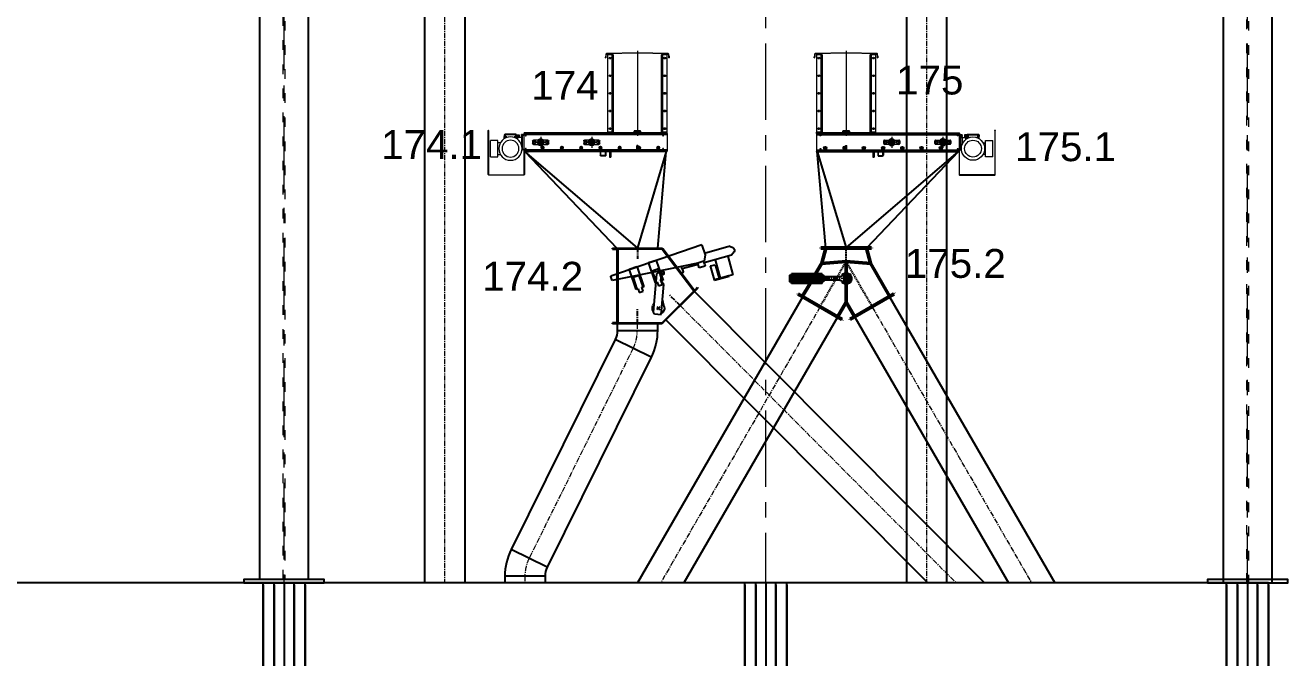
# Model space of a CAD drawing. Header units: millimetres. Extents: x 3220 to 226993, y 817 to 176024.
# Drawn here: x 165657 to 173518, y 98075 to 102016 of the extents above; entities that cross this region are included whole.
import ezdxf

# ---------------------------------------------------------------- set-up
doc = ezdxf.new("R2010")
doc.units = ezdxf.units.MM
for name, pattern in [('ACAD_ISO03W100', [30, 12, -18]), ('AXES', [50.8, 31.75, -6.35, 6.35, -6.35]), ('DASHED', [15, 7, -8]), ('GESTRICHELT2', [0.375, 0.25, -0.125])]:
    doc.linetypes.add(name, pattern=pattern)
doc.layers.add('1', color=7, linetype='Continuous')
doc.layers.add('Repère', color=76, linetype='Continuous')
for name, color, linetype, lineweight in [('Axe', 1, 'AXES', 9), ('Cache', 3, 'ACAD_ISO03W100', 13), ('DESSIN', 7, 'Continuous', 25), ('Mittellinie (ISO)', 7, 'Continuous', 25), ('Sichtbar (ISO)', 7, 'Continuous', 50)]:
    doc.layers.add(name, color=color, linetype=linetype, lineweight=lineweight)
for name, color, linetype, lineweight, true_color in [('Mittellinie(DIN)', 7, 'Continuous', 25, 0x3f3f3f), ('Sichtbare Kanten(DIN)', 7, 'Continuous', 50, 0x3f3f3f), ('Sichtbare tangentiale Kanten(DIN)', 7, 'Continuous', 50, 0x3f3f3f), ('Verdeckte Kanten(DIN)', 7, 'DASHED', 35, 0x3f3f3f)]:
    doc.layers.add(name, color=color, linetype=linetype, lineweight=lineweight, true_color=true_color)
doc.styles.get("Standard").update_dxf_attribs({"font": 'arial.ttf'})

# ---------------------------------------------------------------- blocks, each defined once
blk = doc.blocks.new('silo 3x3x8.50 m')
at = {"layer": 'Axe', "lineweight": -3, "ltscale": 25}
blk.add_line((3000, 7500), (3000, 1000), dxfattribs=at)
at = {"layer": 'DESSIN', "color": 4}
for p, q in [((3130.5, 7500), (-130.5, 7500)), ((2869.5, 1000), (2869.5, 7500)), ((2869.5, 7488), (2869.5, 1000)), ((2937.9, 1000), (2937.9, 7500)), ((2937.9, 7488), (2937.9, 1000)), ((3062.1, 1000), (3062.1, 7500)), ((3062.1, 7488), (3062.1, 1000)), ((3130.5, 1000), (3130.5, 7500)), ((3130.5, 7488), (3130.5, 1000))]:
    blk.add_line(p, q, dxfattribs=at)
blk = doc.blocks.new('cel3x3x9')
at = {"layer": 'Axe', "lineweight": -3, "ltscale": 25}
for p, q in [((0, 9000), (0, 0)), ((3000, 9000), (3000, 0))]:
    blk.add_line(p, q, dxfattribs=at)
at = {"layer": 'DESSIN', "color": 4}
for p, q in [((3130.5, 9000), (-130.5, 9000)), ((-130.5, 0), (-130.5, 9000)), ((-130.5, 8988), (-130.5, 0)), ((-62.1, 0), (-62.1, 9000)), ((-62.1, 8988), (-62.1, 0)), ((62.1, 0), (62.1, 9000)), ((62.1, 8988), (62.1, 0)), ((130.5, 0), (130.5, 9000)), ((130.5, 8988), (130.5, 0)), ((2869.5, 0), (2869.5, 9000)), ((2869.5, 8988), (2869.5, 0)), ((2937.9, 0), (2937.9, 9000)), ((2937.9, 8988), (2937.9, 0)), ((3062.1, 0), (3062.1, 9000)), ((3062.1, 8988), (3062.1, 0)), ((3130.5, 0), (3130.5, 9000)), ((3130.5, 8988), (3130.5, 0))]:
    blk.add_line(p, q, dxfattribs=at)
blk = doc.blocks.new('section c-d')
blk.add_lwpolyline([(23850, 21000), (23850, 32000), (24150, 32000), (24150, 21000)])
for points in [[(18150, 21020), (17850, 21020), (17850, 26000), (18150, 26000)], [(17750, 21000), (18250, 21000), (18250, 21020), (17750, 21020)], [(23750, 21000), (24250, 21000), (24250, 21020), (23750, 21020)]]:
    blk.add_lwpolyline(points, close=True)
at = {"layer": 'Axe', "ltscale": 15}
for p, q in [((18000, -4000), (18000, 33323.9)), ((21000, -500), (21000, 33323.9)), ((24000, -500), (24000, 33323.9))]:
    blk.add_line(p, q, dxfattribs=at)
at = {"layer": 'Cache', "ltscale": 5}
blk.add_lwpolyline([(23994.5, 21000), (23994.5, 32000), (24005.5, 32000), (24005.5, 21000)], dxfattribs=at)
blk.add_lwpolyline([(17994.5, 26000), (18005.5, 26000), (18005.5, 21020), (17994.5, 21020)], close=True, dxfattribs=at)
at = {"color": 2}
blk.add_blockref('silo 3x3x8.50 m', (15000, 13500), dxfattribs=at)
for p in [(18000, 12000), (21000, 12000)]:
    blk.add_blockref('cel3x3x9', p)
blk = doc.blocks.new('300x650 for TKF 300 F')
at = {"layer": 'Sichtbare Kanten(DIN)', "color": 6, "lineweight": 0}
for p, q in [((-975, 95), (-970, 95)), ((-975, 95), (-975, 91)), ((-970, 91), (-975, 91)), ((-975, 91), (-975, 87)), ((-975, 87), (-85, 87)), ((-975, 87), (-975, -7)), ((-970, 91), (-970, 95)), ((-970, 95), (-90, 95)), ((-970, 91), (-90, 91)), ((-605, 98), (-600, 98)), ((-605, 98), (-605, 95)), ((-600, 95), (-600, 98)), ((-600, 98), (-90, 98)), ((-600, 95), (-90, 95)), ((-97, 84.2), (-94.2, 84.2)), ((-94.2, 84.2), (-93.5, 84.6)), ((-90, 98), (-85, 98)), ((-90, 98), (-90, 95)), ((-90, 95), (-90, 91)), ((-90, 95), (-85, 95)), ((-85, 95), (-90, 95)), ((-85, 91), (-90, 91)), ((-85, 95), (-85, 98)), ((-85, 91), (-85, 95)), ((-85, 87), (-85, 91)), ((-75, 87.5), (-85, 87.5)), ((-85, -7), (-85, 87)), ((-85, 82.5), (-75, 82.5)), ((-75, 87.5), (-75, 82.5)), ((-75, 87.5), (-68, 87.5)), ((-75, -2.5), (-75, 82.5)), ((-75, 81.9), (-68, 81.9)), ((-68, 81.9), (-68, 87.5)), ((-68, 81.9), (-68, 75.6)), ((-53, 85.7), (-53, 74.3)), ((-52.2, 86.5), (-52.2, 73.5)), ((-45, 86.5), (-52.2, 86.5)), ((-39, 87), (-45, 87)), ((-45, 86.3), (-45, 87)), ((-45, 86.3), (-45, 75.1)), ((-39, 86.3), (-45, 86.3)), ((-35.5, 87), (-39, 87)), ((-39, 86.3), (-39, 87)), ((-39, 86.3), (-39, 75.1)), ((-35.5, 90), (35.5, 90)), ((-35.5, 85), (-35.5, 90)), ((-35.5, 85), (35.5, 85)), ((-35.5, 78.5), (-35.5, 85)), ((35.5, 85), (35.5, 90)), ((39, 87), (35.5, 87)), ((35.5, 78.5), (35.5, 85)), ((39, 87), (39, 75.3)), ((138.5, 115.5), (137, 115.5)), ((137, 112.5), (137, 115.5)), ((137, 112.5), (138.5, 112.5)), ((137, 112.5), (137, -161.5)), ((138.5, 115.5), (138.5, 112.5)), ((138.5, -161.5), (138.5, 112.5)), ((-793.2, 19.2), (-794, 18.5)), ((-786, 18.5), (-794, 18.5)), ((-794, -11), (-794, 18.5)), ((-793.2, 19.2), (-786.8, 19.2)), ((-786.8, 19.2), (-786, 18.5)), ((-786, -11), (-786, 18.5)), ((-556, 31.5), (-556, 48.5)), ((-551, 53.5), (-461, 53.5)), ((-461, 26.5), (-551, 26.5)), ((-471.5, 40), (-540.5, 40)), ((-518.5, 49.5), (-493.5, 49.5)), ((-493.5, 30.5), (-518.5, 30.5)), ((-506.6, 35.8), (-506.6, 36.4)), ((-506, 74.5), (-506, 5.5)), ((-505.4, 36.4), (-505.4, 35.8)), ((-456, 48.5), (-456, 31.5)), ((-238, 31.5), (-238, 48.5)), ((-233, 53.5), (-143, 53.5)), ((-143, 26.5), (-233, 26.5)), ((-153.5, 40), (-222.5, 40)), ((-200.5, 49.5), (-175.5, 49.5)), ((-175.5, 30.5), (-200.5, 30.5)), ((-188.6, 35.8), (-188.6, 36.4)), ((-188, 74.5), (-188, 5.5)), ((-187.4, 36.4), (-187.4, 35.8)), ((-138, 48.5), (-138, 31.5)), ((-68, 75.6), (-75, 75.6)), ((-68, 67.7), (-75, 67.7)), ((-75, 12.3), (-75, 67.7)), ((-75, 12.3), (-71.5, 12.3)), ((-75, 4.4), (-72.4, 4.4)), ((-68, 67.7), (-68, 75.6)), ((-68, 69), (-45, 69)), ((-68, 67.7), (-68, 25.1)), ((-45, 73.5), (-52.2, 73.5)), ((-45, 75.1), (-45, 72.3)), ((-39, 75.1), (-45, 75.1)), ((-39, 72.3), (-45, 72.3)), ((-45, 56.8), (-45, 72.3)), ((-39, 75.3), (-26.5, 75.3)), ((-39, 75.1), (-39, 72.3)), ((-35.5, 78.5), (-30, 78.5)), ((-35.5, 65), (-35.5, 71.5)), ((-30, 71.5), (-35.5, 71.5)), ((-35.5, 63.2), (-35.5, 65)), ((-35.5, 65), (-32.1, 65)), ((26.5, 75.3), (39, 75.3)), ((30, 78.5), (35.5, 78.5)), ((35.5, 71.5), (30, 71.5)), ((32.1, 65), (35.5, 65)), ((35.5, 65), (35.5, 71.5)), ((35.5, 63.2), (35.5, 65)), ((39, 61.1), (39, 75.3)), ((62.9, 36), (78.7, 36)), ((78.7, 51.5), (124, 51.5)), ((78.7, -51.5), (78.7, 51.5)), ((124, -51.5), (124, 51.5)), ((-975, -7), (-794, -7)), ((-975, -7), (-975, -11)), ((-975, -11), (-970, -11)), ((-975, -11), (-975, -15)), ((-596, -15), (-975, -15)), ((-975, -18), (-975, -15)), ((-975, -18), (-596, -18)), ((-970, -15), (-970, -11)), ((-970, -11), (-90, -11)), ((-970, -15), (-90, -15)), ((-786, -7), (-85, -7)), ((-623.2, -18.2), (-624, -19)), ((-616, -19), (-624, -19)), ((-624, -19), (-624, -52.5)), ((-624, -52.5), (-616, -52.5)), ((-623.2, -53.2), (-624, -52.5)), ((-623.2, -18.2), (-616.8, -18.2)), ((-616.8, -53.2), (-623.2, -53.2)), ((-616.8, -18.2), (-616, -19)), ((-616.8, -53.2), (-616, -52.5)), ((-616, -19), (-616, -52.5)), ((-593, -21), (-593, -44)), ((-590, -44), (-593, -44)), ((-561, -13), (-591, -13)), ((-591, -13), (-591, -43)), ((-591, -43), (-561, -43)), ((-590, -21), (-590, -44)), ((-590, -44), (-564, -44)), ((-590, -44), (-590, -47)), ((-590, -47), (-564, -47)), ((-564, -47), (-564, -44)), ((-561, -43), (-561, -13)), ((-557, -18), (-561, -18)), ((-558, -24), (-561, -24)), ((-561, -24), (-561, -41)), ((-561, -41), (-558, -41)), ((-558, -24), (-558, -41)), ((-557, -18), (-557, -15)), ((-557, -15), (-90, -15)), ((-557, -18), (-90, -18)), ((-111.5, -18), (-111.5, -19.5)), ((-108.5, -19.5), (-111.5, -19.5)), ((-108.5, -19.5), (-108.5, -18)), ((-88, -18), (-108.5, -18)), ((-108.5, -19.5), (-88, -19.5)), ((-94.2, -4.2), (-97, -4.2)), ((-94.2, -4.2), (-93.5, -4.6)), ((-90, -11), (-90, -15)), ((-90, -11), (-85, -11)), ((-85, -15), (-90, -15)), ((-90, -15), (-85, -15)), ((-90, -15), (-90, -18)), ((-85, -18), (-88, -18)), ((-86.5, -21), (-86.5, -161.5)), ((-75, -2.5), (-85, -2.5)), ((-85, -11), (-85, -7)), ((-85, -7.5), (-75, -7.5)), ((-85, -15), (-85, -11)), ((-85, -18), (-85, -15)), ((-85, -161.5), (-85, -21)), ((-72.5, -1.9), (-75, -1.9)), ((-75, -2.5), (-75, -7.5)), ((-72.1, -7.5), (-75, -7.5)), ((78.7, -36.1), (62.9, -36.1)), ((124, -51.5), (78.7, -51.5)), ((135.5, -163), (-83.5, -163)), ((-83.5, -164.5), (135.5, -164.5))]:
    blk.add_line(p, q, dxfattribs=at)
for centre, radius in [((-950, 82), 3), ((-95, 82), 3), ((-950, -2), 3), ((-920, 4), 10), ((-920, 4), 7.8), ((-920, 4), 5), ((-920, 4), 4.08), ((-800, 4), 5), ((-800, 4), 4.08), ((-680, 4), 10), ((-680, 4), 7.8), ((-680, 4), 5), ((-680, 4), 4.08), ((-560, 4), 10), ((-560, 4), 7.8), ((-560, 4), 5), ((-560, 4), 4.08), ((-543, 40), 8), ((-506, 40), 6), ((-506, 40), 5.39), ((-506, 40), 5.3), ((-506, 40), 4.45), ((-506, 40), 4.2), ((-469, 40), 8), ((-440, 4), 10), ((-440, 4), 7.8), ((-440, 4), 5), ((-440, 4), 4.08), ((-320, 4), 10), ((-320, 4), 7.8), ((-320, 4), 5), ((-320, 4), 4.08), ((-225, 40), 8), ((-200, 4), 10), ((-200, 4), 7.8), ((-200, 4), 5), ((-200, 4), 4.08), ((-188, 40), 6), ((-188, 40), 5.39), ((-188, 40), 5.3), ((-188, 40), 4.45), ((-188, 40), 4.2), ((-151, 40), 8), ((-95, -2), 3), ((0, 0), 72.5), ((0, 0), 52.5)]:
    blk.add_circle(centre, radius, dxfattribs=at)
for centre, radius, start, end in [((-52.2, 85.7), 0.8, 90, 180), ((-800, 4), 10, 53.1301, 306.8699), ((-800, 4), 7.8, 39.71514, 320.28486), ((-551, 48.5), 5, 90, 180), ((-551, 31.5), 5, 180, 270), ((-543, 40), 6.5, 128.00361, 188.00361), ((-543, 40), 6.5, 188.00361, 248.00361), ((-543, 40), 6.5, 68.00361, 128.00361), ((-543, 40), 6.5, 248.00361, 308.00361), ((-543, 40), 6.5, 8.00361, 68.00361), ((-543, 40), 6.5, 308.00361, 8.00361), ((-518.5, 40), 9.5, 90, 270), ((-506, 40), 17.8, 149.35193, 210.64807), ((-506, 40), 22, 37.8529, 142.1471), ((-506, 40), 22, 217.8529, 322.1471), ((-506, 40), 16.8, 145.8542, 214.1458), ((-506, 40), 17.8, 49.32572, 130.67428), ((-506, 40), 17.8, 229.32572, 310.67428), ((-506, 40), 16.8, 53.70405, 126.29595), ((-506, 40), 16.8, 233.70405, 306.29595), ((-506, 40), 8.5, 120, 180), ((-506, 40), 8.5, 180, 240), ((-506, 40), 8.5, 60, 120), ((-506, 40), 8.5, 240, 300), ((-506, 40), 3.9, 278.84988, 261.15012), ((-506, 36.4), 0.6, 0, 180), ((-506, 40), 8.5, 0, 60), ((-506, 40), 8.5, 300, 0), ((-493.5, 40), 9.5, 270, 90), ((-506, 40), 16.8, 325.8542, 34.1458), ((-506, 40), 17.8, 329.35193, 30.64807), ((-469, 40), 6.5, 132.70318, 192.70318), ((-469, 40), 6.5, 192.70318, 252.70318), ((-469, 40), 6.5, 72.70318, 132.70318), ((-469, 40), 6.5, 252.70318, 312.70318), ((-469, 40), 6.5, 12.70318, 72.70318), ((-469, 40), 6.5, 312.70318, 12.70318), ((-461, 48.5), 5, 0, 90), ((-461, 31.5), 5, 270, 0), ((-233, 48.5), 5, 90, 180), ((-233, 31.5), 5, 180, 270), ((-225, 40), 6.5, 128.00361, 188.00361), ((-225, 40), 6.5, 188.00361, 248.00361), ((-225, 40), 6.5, 68.00361, 128.00361), ((-225, 40), 6.5, 248.00361, 308.00361), ((-225, 40), 6.5, 8.00361, 68.00361), ((-225, 40), 6.5, 308.00361, 8.00361), ((-200.5, 40), 9.5, 90, 270), ((-188, 40), 17.8, 149.35193, 210.64807), ((-188, 40), 22, 37.8529, 142.1471), ((-188, 40), 22, 217.8529, 322.1471), ((-188, 40), 16.8, 145.8542, 214.1458), ((-188, 40), 17.8, 49.32572, 130.67428), ((-188, 40), 17.8, 229.32572, 310.67428), ((-188, 40), 16.8, 53.70405, 126.29595), ((-188, 40), 16.8, 233.70405, 306.29595), ((-188, 40), 8.5, 120, 180), ((-188, 40), 8.5, 180, 240), ((-188, 40), 8.5, 60, 120), ((-188, 40), 8.5, 240, 300), ((-188, 40), 3.9, 278.84988, 261.15012), ((-188, 36.4), 0.6, 0, 180), ((-188, 40), 8.5, 0, 60), ((-188, 40), 8.5, 300, 0), ((-175.5, 40), 9.5, 270, 90), ((-188, 40), 16.8, 325.8542, 34.1458), ((-188, 40), 17.8, 329.35193, 30.64807), ((-151, 40), 6.5, 132.70318, 192.70318), ((-151, 40), 6.5, 192.70318, 252.70318), ((-151, 40), 6.5, 72.70318, 132.70318), ((-151, 40), 6.5, 252.70318, 312.70318), ((-151, 40), 6.5, 12.70318, 72.70318), ((-151, 40), 6.5, 312.70318, 12.70318), ((-143, 48.5), 5, 0, 90), ((-143, 31.5), 5, 270, 0), ((-52.2, 74.3), 0.8, 180, 270), ((-30, 75), 3.5, 270, 90), ((30, 75), 3.5, 90, 270), ((-596, -21), 6, 0, 90), ((-596, -21), 3, 0, 90), ((-564, -41), 6, 270, 0), ((-564, -41), 3, 270, 0), ((-88, -21), 3, 0, 90), ((-88, -21), 1.5, 0, 90), ((-83.5, -161.5), 3, 180, 270), ((-83.5, -161.5), 1.5, 180, 270), ((135.5, -161.5), 3, 270, 0), ((135.5, -161.5), 1.5, 270, 0)]:
    blk.add_arc(centre, radius, start, end, dxfattribs=at)
for points, weights in [([(-96.5, 84.6), (-95.5, 84.6), (-94.4, 84.9)], [1.076740384, 1.07212332013, 1.03255331883]), ([(-928.5, 8.9), (-924.2, 11.4), (-920, 13.8)], [1, 1.15470053838, 1]), ([(-928.5, -0.9), (-928.5, 4), (-928.5, 8.9)], [1, 1.15470053838, 1]), ([(-920, 13.8), (-915.7, 11.4), (-911.5, 8.9)], [1, 1.15470053838, 1]), ([(-911.5, 8.9), (-911.5, 4), (-911.5, -0.9)], [1, 1.15470053838, 1]), ([(-808.5, 8.9), (-804.2, 11.4), (-800, 13.8)], [1, 1.15470053838, 1]), ([(-808.5, -0.9), (-808.5, 4), (-808.5, 8.9)], [1, 1.15470053838, 1]), ([(-800, 13.8), (-796.8, 12), (-794, 10.3)], [1, 1.11119240463, 1.06254372562]), ([(-688.5, 8.9), (-684.2, 11.4), (-680, 13.8)], [1, 1.15470053838, 1]), ([(-688.5, -0.9), (-688.5, 4), (-688.5, 8.9)], [1, 1.15470053838, 1]), ([(-680, 13.8), (-675.7, 11.4), (-671.5, 8.9)], [1, 1.15470053838, 1]), ([(-671.5, 8.9), (-671.5, 4), (-671.5, -0.9)], [1, 1.15470053838, 1]), ([(-568.5, 8.9), (-564.2, 11.4), (-560, 13.8)], [1, 1.15470053838, 1]), ([(-568.5, -0.9), (-568.5, 4), (-568.5, 8.9)], [1, 1.15470053838, 1]), ([(-560, 13.8), (-555.8, 11.4), (-551.5, 8.9)], [1, 1.15470053838, 1]), ([(-551.5, 8.9), (-551.5, 4), (-551.5, -0.9)], [1, 1.15470053838, 1]), ([(-549.9, 42.8), (-548.3, 44), (-547, 45.1)], [1, 1.0379548493, 1]), ([(-549.4, 39.1), (-549.6, 40.8), (-549.9, 42.8)], [1, 1.0379548493, 1]), ([(-548.9, 35.4), (-549.1, 37.4), (-549.4, 39.1)], [1, 1.0379548493, 1]), ([(-545.4, 34), (-547, 34.6), (-548.9, 35.4)], [1, 1.0379548493, 1]), ([(-547, 45.1), (-545.6, 46.2), (-544, 47.4)], [1, 1.0379548493, 1]), ([(-541.9, 32.6), (-543.8, 33.3), (-545.4, 34)], [1, 1.0379548493, 1]), ([(-544, 47.4), (-542.1, 46.7), (-540.5, 46)], [1, 1.0379548493, 1]), ([(-539, 34.9), (-540.3, 33.8), (-541.9, 32.6)], [1, 1.0379548493, 1]), ([(-540.5, 46), (-538.9, 45.4), (-537, 44.6)], [1, 1.0379548493, 1]), ([(-536, 37.2), (-537.6, 36), (-539, 34.9)], [1, 1.0379548493, 1]), ([(-537, 44.6), (-536.8, 42.6), (-536.5, 40.9)], [1, 1.0379548493, 1]), ([(-536.5, 40.9), (-536.3, 39.2), (-536, 37.2)], [1, 1.0379548493, 1]), ([(-510.2, 47.4), (-512.2, 46.2), (-514.5, 44.9)], [1, 1.04596848978, 1.01550081983]), ([(-514.5, 44.9), (-514.5, 42.3), (-514.5, 40)], [1.01550081983, 1.04596848978, 1]), ([(-514.5, 40), (-514.5, 37.7), (-514.5, 35.1)], [1, 1.04596848978, 1.01550081983]), ([(-514.5, 35.1), (-512.2, 33.8), (-510.2, 32.6)], [1.01550081983, 1.04596848978, 1]), ([(-506.5, 49.5), (-508.5, 48.4), (-510.2, 47.4)], [1.02164790776, 1.04052166837, 1]), ([(-510.2, 32.6), (-508.5, 31.6), (-506.5, 30.5)], [1, 1.04052166837, 1.02164790776]), ([(-501.7, 47.4), (-503.5, 48.4), (-505.4, 49.5)], [1, 1.04052166837, 1.02164790776]), ([(-505.4, 30.5), (-503.5, 31.6), (-501.7, 32.6)], [1.02164790776, 1.04052166837, 1]), ([(-497.5, 44.9), (-499.7, 46.2), (-501.7, 47.4)], [1.01550081983, 1.04596848978, 1]), ([(-501.7, 32.6), (-499.7, 33.8), (-497.5, 35.1)], [1, 1.04596848978, 1.01550081983]), ([(-497.5, 40), (-497.5, 42.3), (-497.5, 44.9)], [1, 1.04596848978, 1.01550081983]), ([(-497.5, 35.1), (-497.5, 37.7), (-497.5, 40)], [1.01550081983, 1.04596848978, 1]), ([(-476.1, 42.2), (-474.6, 43.6), (-473.4, 44.8)], [1, 1.0379548493, 1]), ([(-475.3, 38.6), (-475.7, 40.3), (-476.1, 42.2)], [1, 1.0379548493, 1]), ([(-474.5, 34.9), (-474.9, 36.9), (-475.3, 38.6)], [1, 1.0379548493, 1]), ([(-470.9, 33.8), (-472.6, 34.3), (-474.5, 34.9)], [1, 1.0379548493, 1]), ([(-473.4, 44.8), (-472.1, 46), (-470.6, 47.3)], [1, 1.0379548493, 1]), ([(-467.3, 32.7), (-469.2, 33.3), (-470.9, 33.8)], [1, 1.0379548493, 1]), ([(-470.6, 47.3), (-468.7, 46.7), (-467, 46.2)], [1, 1.0379548493, 1]), ([(-464.5, 35.2), (-465.8, 34), (-467.3, 32.7)], [1, 1.0379548493, 1]), ([(-467, 46.2), (-465.4, 45.7), (-463.4, 45.1)], [1, 1.0379548493, 1]), ([(-461.8, 37.8), (-463.3, 36.4), (-464.5, 35.2)], [1, 1.0379548493, 1]), ([(-463.4, 45.1), (-463, 43.1), (-462.6, 41.4)], [1, 1.0379548493, 1]), ([(-462.6, 41.4), (-462.2, 39.7), (-461.8, 37.8)], [1, 1.0379548493, 1]), ([(-448.5, 8.9), (-444.2, 11.4), (-440, 13.8)], [1, 1.15470053838, 1]), ([(-448.5, -0.9), (-448.5, 4), (-448.5, 8.9)], [1, 1.15470053838, 1]), ([(-440, 13.8), (-435.8, 11.4), (-431.5, 8.9)], [1, 1.15470053838, 1]), ([(-431.5, 8.9), (-431.5, 4), (-431.5, -0.9)], [1, 1.15470053838, 1]), ([(-328.5, 8.9), (-324.2, 11.4), (-320, 13.8)], [1, 1.15470053838, 1]), ([(-328.5, -0.9), (-328.5, 4), (-328.5, 8.9)], [1, 1.15470053838, 1]), ([(-320, 13.8), (-315.8, 11.4), (-311.5, 8.9)], [1, 1.15470053838, 1]), ([(-311.5, 8.9), (-311.5, 4), (-311.5, -0.9)], [1, 1.15470053838, 1]), ([(-231.9, 42.8), (-230.3, 44), (-229, 45.1)], [1, 1.0379548493, 1]), ([(-231.4, 39.1), (-231.6, 40.8), (-231.9, 42.8)], [1, 1.0379548493, 1]), ([(-230.9, 35.4), (-231.1, 37.4), (-231.4, 39.1)], [1, 1.0379548493, 1]), ([(-227.4, 34), (-229, 34.6), (-230.9, 35.4)], [1, 1.0379548493, 1]), ([(-229, 45.1), (-227.6, 46.2), (-226, 47.4)], [1, 1.0379548493, 1]), ([(-223.9, 32.6), (-225.8, 33.3), (-227.4, 34)], [1, 1.0379548493, 1]), ([(-226, 47.4), (-224.1, 46.7), (-222.5, 46)], [1, 1.0379548493, 1]), ([(-221, 34.9), (-222.3, 33.8), (-223.9, 32.6)], [1, 1.0379548493, 1]), ([(-222.5, 46), (-220.9, 45.4), (-219, 44.6)], [1, 1.0379548493, 1]), ([(-218, 37.2), (-219.6, 36), (-221, 34.9)], [1, 1.0379548493, 1]), ([(-219, 44.6), (-218.8, 42.6), (-218.5, 40.9)], [1, 1.0379548493, 1]), ([(-218.5, 40.9), (-218.3, 39.2), (-218, 37.2)], [1, 1.0379548493, 1]), ([(-208.5, 8.9), (-204.3, 11.4), (-200, 13.8)], [1, 1.15470053838, 1]), ([(-208.5, -0.9), (-208.5, 4), (-208.5, 8.9)], [1, 1.15470053838, 1]), ([(-200, 13.8), (-195.8, 11.4), (-191.5, 8.9)], [1, 1.15470053838, 1]), ([(-192.2, 47.4), (-194.2, 46.2), (-196.5, 44.9)], [1, 1.04596848978, 1.01550081983]), ([(-196.5, 44.9), (-196.5, 42.3), (-196.5, 40)], [1.01550081983, 1.04596848978, 1]), ([(-196.5, 40), (-196.5, 37.7), (-196.5, 35.1)], [1, 1.04596848978, 1.01550081983]), ([(-196.5, 35.1), (-194.2, 33.8), (-192.2, 32.6)], [1.01550081983, 1.04596848978, 1]), ([(-188.5, 49.5), (-190.5, 48.4), (-192.2, 47.4)], [1.02164790776, 1.04052166837, 1]), ([(-192.2, 32.6), (-190.5, 31.6), (-188.5, 30.5)], [1, 1.04052166837, 1.02164790776]), ([(-191.5, 8.9), (-191.5, 4), (-191.5, -0.9)], [1, 1.15470053838, 1]), ([(-183.7, 47.4), (-185.5, 48.4), (-187.4, 49.5)], [1, 1.04052166837, 1.02164790776]), ([(-187.4, 30.5), (-185.5, 31.6), (-183.7, 32.6)], [1.02164790776, 1.04052166837, 1]), ([(-179.5, 44.9), (-181.7, 46.2), (-183.7, 47.4)], [1.01550081983, 1.04596848978, 1]), ([(-183.7, 32.6), (-181.7, 33.8), (-179.5, 35.1)], [1, 1.04596848978, 1.01550081983]), ([(-179.5, 40), (-179.5, 42.3), (-179.5, 44.9)], [1, 1.04596848978, 1.01550081983]), ([(-179.5, 35.1), (-179.5, 37.7), (-179.5, 40)], [1.01550081983, 1.04596848978, 1]), ([(-158.1, 42.2), (-156.6, 43.6), (-155.4, 44.8)], [1, 1.0379548493, 1]), ([(-157.3, 38.6), (-157.7, 40.3), (-158.1, 42.2)], [1, 1.0379548493, 1]), ([(-156.5, 34.9), (-156.9, 36.9), (-157.3, 38.6)], [1, 1.0379548493, 1]), ([(-152.9, 33.8), (-154.6, 34.3), (-156.5, 34.9)], [1, 1.0379548493, 1]), ([(-155.4, 44.8), (-154.1, 46), (-152.6, 47.3)], [1, 1.0379548493, 1]), ([(-149.3, 32.7), (-151.2, 33.3), (-152.9, 33.8)], [1, 1.0379548493, 1]), ([(-152.6, 47.3), (-150.7, 46.7), (-149, 46.2)], [1, 1.0379548493, 1]), ([(-146.5, 35.2), (-147.8, 34), (-149.3, 32.7)], [1, 1.0379548493, 1]), ([(-149, 46.2), (-147.4, 45.7), (-145.4, 45.1)], [1, 1.0379548493, 1]), ([(-143.8, 37.8), (-145.3, 36.4), (-146.5, 35.2)], [1, 1.0379548493, 1]), ([(-145.4, 45.1), (-145, 43.1), (-144.6, 41.4)], [1, 1.0379548493, 1]), ([(-144.6, 41.4), (-144.2, 39.7), (-143.8, 37.8)], [1, 1.0379548493, 1]), ([(-920, -5.8), (-924.2, -3.4), (-928.5, -0.9)], [1, 1.15470053838, 1]), ([(-911.5, -0.9), (-915.7, -3.4), (-920, -5.8)], [1, 1.15470053838, 1]), ([(-800, -5.8), (-804.2, -3.4), (-808.5, -0.9)], [1, 1.15470053838, 1]), ([(-794, -2.4), (-796.8, -4), (-800, -5.8)], [1.06254372562, 1.11119240463, 1]), ([(-680, -5.8), (-684.2, -3.4), (-688.5, -0.9)], [1, 1.15470053838, 1]), ([(-671.5, -0.9), (-675.7, -3.4), (-680, -5.8)], [1, 1.15470053838, 1]), ([(-560, -5.8), (-564.2, -3.4), (-568.5, -0.9)], [1, 1.15470053838, 1]), ([(-551.5, -0.9), (-555.8, -3.4), (-560, -5.8)], [1, 1.15470053838, 1]), ([(-440, -5.8), (-444.2, -3.4), (-448.5, -0.9)], [1, 1.15470053838, 1]), ([(-431.5, -0.9), (-435.8, -3.4), (-440, -5.8)], [1, 1.15470053838, 1]), ([(-320, -5.8), (-324.2, -3.4), (-328.5, -0.9)], [1, 1.15470053838, 1]), ([(-311.5, -0.9), (-315.8, -3.4), (-320, -5.8)], [1, 1.15470053838, 1]), ([(-200, -5.8), (-204.3, -3.4), (-208.5, -0.9)], [1, 1.15470053838, 1]), ([(-191.5, -0.9), (-195.8, -3.4), (-200, -5.8)], [1, 1.15470053838, 1]), ([(-94.4, -4.9), (-95.5, -4.6), (-96.5, -4.6)], [1.03255331883, 1.07212332013, 1.076740384])]:
    blk.add_rational_spline(points, weights, degree=2, dxfattribs=at)
blk = doc.blocks.new('126.1 L')
at = {"lineweight": 0}
blk.add_blockref('300x650 for TKF 300 F', (975, -95), dxfattribs=at)
blk = doc.blocks.new('154.1')
blk.add_blockref('126.1 L', (0, 0))
blk = doc.blocks.new('175.1')
blk.add_blockref('154.1', (0, 0))
blk = doc.blocks.new('116.1')
at = {"color": 5}
for p, q in [((40, -181.5), (140, -181.5)), ((40, -201.5), (140, -201.5)), ((150, -161.5), (340, -161.5)), ((150, -221.5), (150, -161.5)), ((150, -169), (340, -169)), ((150, -174), (340, -174)), ((150, -179), (340, -179)), ((150, -184), (340, -184)), ((150, -189), (340, -189)), ((150, -194), (340, -194)), ((150, -199), (340, -199)), ((150, -204), (340, -204)), ((150, -209), (340, -209)), ((150, -214), (340, -214)), ((150, -221.5), (340, -221.5)), ((340, -221.5), (340, -161.5))]:
    blk.add_line(p, q, dxfattribs=at)
for points in [[(140, -211.5), (150, -211.5), (150, -171.5), (140, -171.5)], [(340, -211.5), (350, -211.5), (350, -171.5), (340, -171.5)]]:
    blk.add_lwpolyline(points, close=True, dxfattribs=at)
at = {"color": 5, "ltscale": 30}
for centre, start, end in [((40, -161.5), 216.8699, 270), ((40, -221.5), 90, 143.1301)]:
    blk.add_arc(centre, 20, start, end, dxfattribs=at)
at = {"layer": 'Axe'}
blk.add_line((0, -191.5), (350, -191.5), dxfattribs=at)
at = {"layer": 'Mittellinie (ISO)', "color": 3, "linetype": 'GESTRICHELT2', "ltscale": 30}
for p, q in [((0, -88), (0, 0)), ((-162.7, -367.4), (-0.9, -87.1)), ((-1, -83.7), (162.8, -367.4))]:
    blk.add_line(p, q, dxfattribs=at)
at = {"layer": 'Sichtbar (ISO)', "color": 0, "linetype": 'Continuous', "ltscale": 30}
for p, q in [((-157.5, -0.5), (157.5, -0.5)), ((-157.5, -0.5), (-157.5, -2.5)), ((157.5, -2.5), (-157.5, -2.5)), ((-151.7, -95.2), (-126.1, -2.5)), ((126.1, -2.5), (151.7, -95.2)), ((157.5, -0.5), (157.5, -2.5)), ((-271.1, -302), (-151.7, -95.2)), ((-153.3, -98), (0, -85.5)), ((153.3, -98), (0, -85.5)), ((0, -85.5), (0, -161.5)), ((151.7, -95.2), (189.9, -161.5)), ((0, -221.5), (0, -338.5)), ((224.6, -221.5), (271.1, -302)), ((-298.9, -288.2), (-297.9, -286.5)), ((-26.1, -445.7), (-298.9, -288.2)), ((-25.1, -444), (-297.9, -286.5)), ((25.1, -444), (297.9, -286.5)), ((26.1, -445.7), (298.9, -288.2)), ((297.9, -286.5), (298.9, -288.2)), ((-51.9, -428.5), (0, -338.5)), ((0, -338.5), (51.9, -428.5)), ((-26.1, -445.7), (-25.1, -444)), ((25.1, -444), (26.1, -445.7))]:
    blk.add_line(p, q, dxfattribs=at)
at = {"layer": 'Sichtbar (ISO)', "color": 1, "linetype": 'Continuous', "ltscale": 30}
for radius in [10, 9]:
    blk.add_circle((0, -191.5), radius, dxfattribs=at)
at = {"layer": 'Sichtbar (ISO)', "color": 5, "linetype": 'Continuous', "ltscale": 30}
blk.add_arc((0, -191.5), 30, 36.8699, 323.1301, dxfattribs=at)
blk = doc.blocks.new('155.2')
blk.add_blockref('116.1', (0, 0))
blk = doc.blocks.new('175.2')
blk.add_blockref('155.2', (0, 0.5))
blk = doc.blocks.new('TKF 300 2000 R')
at = {"layer": 'Mittellinie(DIN)', "color": 1, "lineweight": 0, "ltscale": 23.990969}
blk.add_line((0, 514), (0, -15), dxfattribs=at)
at = {"layer": 'Sichtbare Kanten(DIN)', "color": 5, "lineweight": 0}
for p, q in [((-198.2, 471.1), (-197.3, 481.1)), ((-196.2, 493.3), (-197.3, 481.1)), ((-195.3, 480.9), (-196.2, 470.9)), ((-194.2, 493.2), (-195.3, 480.9)), ((-0.1, 502), (-192.3, 497)), ((-0.1, 500), (-192.3, 495)), ((-185, 495), (-156, 495)), ((-185, 495), (-185, 492)), ((-185, 492), (-156, 492)), ((-185, 491.9), (-156, 491.9)), ((-185, 491.9), (-185, 7.1)), ((-156, 495), (-156, 492)), ((-156, 491.9), (-156, 489)), ((-156, 489), (-150, 489)), ((-150, 489), (-150, 10)), ((192.3, 497), (0.1, 502)), ((192.3, 495), (0.1, 500)), ((156, 489), (150, 489)), ((150, 10), (150, 489)), ((156, 495), (185, 495)), ((156, 495), (156, 492)), ((156, 492), (185, 492)), ((156, 489), (156, 491.9)), ((156, 491.9), (185, 491.9)), ((185, 495), (185, 492)), ((185, 7.1), (185, 491.9)), ((195.3, 480.9), (194.2, 493.2)), ((196.2, 470.9), (195.3, 480.9)), ((197.3, 481.1), (196.2, 493.3)), ((197.3, 481.1), (198.2, 471.1)), ((-198.2, 471.1), (-196.2, 470.9)), ((196.2, 470.9), (198.2, 471.1)), ((-156, 7.1), (-185, 7.1)), ((-185, 7), (-156, 7)), ((-185, 4), (-185, 7)), ((-185, 4), (-156, 4)), ((185, 4), (-185, 4)), ((-185, 0), (-185, 4)), ((-156, 10), (-156, 7.1)), ((-156, 10), (-150, 10)), ((-156, 4), (-156, 7)), ((20, 16), (-20, 16)), ((-20, 16), (-20, 13.3)), ((-20, 13.3), (20, 13.3)), ((-20, 4), (-20, 13.3)), ((20, 4), (-20, 4)), ((20, 13.3), (20, 16)), ((20, 13.3), (20, 4)), ((156, 10), (150, 10)), ((156, 7.1), (156, 10)), ((185, 7.1), (156, 7.1)), ((156, 7), (185, 7)), ((156, 4), (156, 7)), ((156, 4), (185, 4)), ((185, 4), (185, 7)), ((185, 0), (185, 4)), ((-185, 0), (185, 0))]:
    blk.add_line(p, q, dxfattribs=at)
for centre in [(-170, 469.5), (170, 469.5), (-170, 359.5), (170, 359.5), (-170, 249.5), (170, 249.5), (-170, 139.5), (170, 139.5), (-170, 29.5), (170, 29.5)]:
    blk.add_circle(centre, 6, dxfattribs=at)
for centre, radius, start, end in [((-192.2, 493), 4, 91.5, 175), ((-192.2, 493), 2, 91.5, 175), ((-156, 489), 6, 0, 90), ((-156, 489), 3, 0, 90), ((0, 498), 4, 88.5, 91.5), ((0, 498), 2, 88.5, 91.5), ((156, 489), 6, 90, 180), ((156, 489), 3, 90, 180), ((192.2, 493), 4, 5, 88.5), ((192.2, 493), 2, 5, 88.5), ((-156, 10), 6, 270, 0), ((-156, 10), 3, 270, 0), ((156, 10), 6, 180, 270), ((156, 10), 3, 180, 270)]:
    blk.add_arc(centre, radius, start, end, dxfattribs=at)
at = {"layer": 'Sichtbare tangentiale Kanten(DIN)', "color": 5, "lineweight": 0}
for p, q in [((-195.3, 480.9), (-197.3, 481.1)), ((-194.2, 493.2), (-196.2, 493.3)), ((-192.3, 495), (-192.3, 497)), ((-156, 10), (-156, 489)), ((-0.1, 500), (-0.1, 502)), ((0.1, 500), (0.1, 502)), ((156, 489), (156, 10)), ((192.3, 495), (192.3, 497)), ((194.2, 493.2), (196.2, 493.3)), ((197.3, 481.1), (195.3, 480.9))]:
    blk.add_line(p, q, dxfattribs=at)
at = {"layer": 'Verdeckte Kanten(DIN)', "color": 5, "lineweight": 0, "ltscale": 0.571309}
for p, q in [((-176, 492), (-176, 495)), ((-164, 492), (-164, 495)), ((164, 492), (164, 495)), ((176, 492), (176, 495)), ((-150, 366), (-153, 366)), ((-150, 354), (-153, 354)), ((150, 366), (153, 366)), ((150, 354), (153, 354)), ((-176, 7), (-176, 4)), ((-164, 7), (-164, 4)), ((164, 7), (164, 4)), ((176, 7), (176, 4))]:
    blk.add_line(p, q, dxfattribs=at)
at = {"layer": 'Verdeckte Kanten(DIN)', "color": 5, "lineweight": 0, "ltscale": 0.38097}
for p, q in [((-175, 495.5), (-175, 497.5)), ((-165, 495.7), (-165, 497.7)), ((165, 495.7), (165, 497.7)), ((175, 495.5), (175, 497.5))]:
    blk.add_line(p, q, dxfattribs=at)
at = {"layer": 'Verdeckte Kanten(DIN)', "color": 5, "lineweight": 0, "ltscale": 25.748535}
for p, q in [((-153, 10), (-153, 489)), ((153, 489), (153, 10))]:
    blk.add_line(p, q, dxfattribs=at)
at = {"layer": 'Verdeckte Kanten(DIN)', "color": 5, "lineweight": 0, "ltscale": 0.761779}
for p, q in [((-175, 0), (-175, 4)), ((-165, 0), (-165, 4)), ((-5, 0), (-5, 4)), ((5, 0), (5, 4)), ((165, 0), (165, 4)), ((175, 0), (175, 4))]:
    blk.add_line(p, q, dxfattribs=at)
at = {"layer": 'Verdeckte Kanten(DIN)', "color": 5, "lineweight": 0, "ltscale": 1.104296}
for p, q in [((-4.5, 11.9), (-8.6, 16)), ((4.5, 11.9), (8.6, 16))]:
    blk.add_line(p, q, dxfattribs=at)
at = {"layer": 'Verdeckte Kanten(DIN)', "color": 5, "lineweight": 0, "ltscale": 2.692601}
blk.add_line((-4.5, 11.9), (4.5, 11.9), dxfattribs=at)
at = {"layer": 'Verdeckte Kanten(DIN)', "color": 5, "lineweight": 0, "ltscale": 1.50461}
for p, q in [((-4.5, 4), (-4.5, 11.9)), ((4.5, 4), (4.5, 11.9))]:
    blk.add_line(p, q, dxfattribs=at)
blk = doc.blocks.new('102 g')
blk.add_blockref('TKF 300 2000 R', (0, 0))
blk = doc.blocks.new('126 gaine')
blk.add_blockref('102 g', (0, 0))
blk = doc.blocks.new('154 gaine')
blk.add_blockref('126 gaine', (0, 0))
blk = doc.blocks.new('155 gaine')
blk.add_blockref('154 gaine', (0, 0))
blk = doc.blocks.new('175 gaine')
blk.add_blockref('155 gaine', (0, 0))
blk = doc.blocks.new('101 1')
for p, q in [((-35446.8, 296053.1, 0), (-35448.9, 296050.9, 0)), ((-35448.9, 296050.9, 0), (-35433.8, 296035.8, 0)), ((-35446.8, 296053.1, 0), (-35432.1, 296038.4, 0)), ((-35432.1, 296038.4, 0), (-35431.9, 296038.2, 0)), ((-35425.3, 296038.7, 0), (-35420.8, 296044.7, 0))]:
    blk.add_line(p, q)
for centre, radius, start, end in [((-35428.9, 296042.3, 0), 8.08, 232.99958, 315), ((-35428.9, 296042.3, 0), 8.08, 232.99958, 315), ((-35428.9, 296042.2, 0), 5.01, 230.81385, 315.44976), ((-35428.9, 296042.3, 0), 5.05, 315, 315.27618)]:
    blk.add_arc(centre, radius, start, end)
at = {"layer": '1', "color": 5, "linetype": 'Continuous'}
for p, q in [((-35667.9, 296301.3, 0), (-35642.8, 296311.2, 0)), ((-35491.8, 296268.4, 0), (-35642.8, 296311.2, 0)), ((-35475, 296317.2, 0), (-35495.2, 296258.5, 0)), ((-35474, 296320, 0), (-35475, 296317.2, 0)), ((-35474, 296320, 0), (-35154.7, 296210.1, 0)), ((-35674.7, 296276.7, 0), (-35658.2, 296255.3, 0)), ((-35636.1, 296249.1, 0), (-35668.1, 296133.5, 0)), ((-35658.2, 296255.3, 0), (-35489.6, 296207.6, 0)), ((-35495.2, 296258.5, 0), (-35487.7, 296218.9, 0)), ((-35591, 296112.2, 0), (-35559.1, 296227.2, 0)), ((-35557.3, 296196.2, 0), (-35581.3, 296109.5, 0)), ((-35528.4, 296188.2, 0), (-35557.3, 296196.2, 0)), ((-35552.4, 296101.5, 0), (-35528.4, 296188.2, 0)), ((-35491.7, 296199.8, 0), (-35495.2, 296187.3, 0)), ((-35495.2, 296187.3, 0), (-35456.6, 296176.7, 0)), ((-35491.7, 296199.8, 0), (-35486.5, 296218.5, 0)), ((-35487.7, 296218.9, 0), (-35486.5, 296218.5, 0)), ((-35486.5, 296218.5, 0), (-35449.8, 296205.9, 0)), ((-35456.6, 296176.7, 0), (-35448.6, 296205.7, 0)), ((-35451, 296196.9, 0), (-35351.7, 296170.5, 0)), ((-35449.8, 296205.9, 0), (-35175.4, 296149.8, 0)), ((-35351.7, 296170.5, 0), (-35357, 296151.6, 0)), ((-35351.7, 296170.5, 0), (-35347.7, 296185, 0)), ((-35190.6, 296222.4, 0), (-35233.3, 296098.5, 0)), ((-35227.9, 296098.8, 0), (-35203.5, 296169.7, 0)), ((-35213.7, 296156.4, 0), (-35192.7, 296138.7, 0)), ((-35203.5, 296169.7, 0), (-35165.7, 296156.7, 0)), ((-35165.7, 296156.7, 0), (-35190.1, 296085.8, 0)), ((-35142.4, 296209, 0), (-35189.7, 296225.2, 0)), ((-35186, 296082.3, 0), (-35143.4, 296206.1, 0)), ((-35175.4, 296149.8, 0), (-34916.3, 296096.9, 0)), ((-35154.7, 296210.1, 0), (-34907.1, 296124.9, 0)), ((-35143.4, 296206.1, 0), (-35142.4, 296209, 0)), ((-35070.7, 296181.1, 0), (-35113.3, 296057.2, 0)), ((-35069.7, 296183.9, 0), (-35070.7, 296181.1, 0)), ((-35022.4, 296167.7, 0), (-35069.7, 296183.9, 0)), ((-35066.1, 296041, 0), (-35023.4, 296164.8, 0)), ((-35023.4, 296164.8, 0), (-35022.4, 296167.7, 0)), ((-35668.1, 296133.5, 0), (-35642.8, 296126.5, 0)), ((-35642.8, 296126.5, 0), (-35643.9, 296122.5, 0)), ((-35643.9, 296122.5, 0), (-35553.5, 296097.5, 0)), ((-35552.4, 296101.5, 0), (-35642.8, 296126.5, 0)), ((-35642.8, 296126.5, 0), (-35591, 296112.2, 0)), ((-35581.3, 296109.5, 0), (-35552.4, 296101.5, 0)), ((-35353.1, 296145.4, 0), (-35346, 296144, 0)), ((-35237, 296073.4, 0), (-35227.1, 296085.3, 0)), ((-35220.1, 295886.7, 0), (-35237, 296073.4, 0)), ((-35233.3, 296098.5, 0), (-35221.9, 296094.6, 0)), ((-35229.4, 296072.9, 0), (-35221.3, 296096.5, 0)), ((-35204.8, 296064.4, 0), (-35229.4, 296072.9, 0)), ((-35221.3, 296096.5, 0), (-35227.9, 296098.8, 0)), ((-35227.1, 296085.3, 0), (-35218.9, 296095.1, 0)), ((-35218.9, 296095.1, 0), (-35222.1, 296130, 0)), ((-35196.7, 296088.1, 0), (-35204.8, 296064.4, 0)), ((-35197.3, 296086.2, 0), (-35186, 296082.3, 0)), ((-35190.1, 296085.8, 0), (-35196.7, 296088.1, 0)), ((-35192.7, 296138.7, 0), (-35171.2, 295901.1, 0)), ((-35108, 296057.5, 0), (-35083.5, 296128.4, 0)), ((-35083.5, 296128.4, 0), (-35045.7, 296115.4, 0)), ((-35045.7, 296115.4, 0), (-35070.1, 296044.5, 0)), ((-34916.3, 296096.9, 0), (-34907.7, 296121.9, 0)), ((-34907.7, 296121.9, 0), (-34906.7, 296124.8, 0)), ((-35113.3, 296057.2, 0), (-35102, 296053.3, 0)), ((-35109.5, 296031.6, 0), (-35101.3, 296055.2, 0)), ((-35084.9, 296023.1, 0), (-35109.5, 296031.6, 0)), ((-35101.3, 296055.2, 0), (-35108, 296057.5, 0)), ((-35076.8, 296046.8, 0), (-35084.9, 296023.1, 0)), ((-35077.4, 296044.9, 0), (-35066.1, 296041, 0)), ((-35070.1, 296044.5, 0), (-35076.8, 296046.8, 0)), ((-35240, 295934.6, 0), (-35229.3, 295979.4, 0)), ((-35176.2, 295956.7, 0), (-35169.3, 295941.1, 0)), ((-35180.2, 295890.3, 0), (-35220.1, 295886.7, 0)), ((-35171.2, 295901.1, 0), (-35180.2, 295890.3, 0))]:
    blk.add_line(p, q, dxfattribs=at)
at = {"layer": '1', "linetype": 'Continuous'}
for p, q in [((-35424.1, 296030.4, 0), (-35228.2, 296291.1, 0)), ((-35319.3, 296174.8, 0), (-35230.5, 296292.9, 0)), ((-35312.5, 296188.4, 0), (-35231.6, 296295.9, 0)), ((-35231.6, 296295.9, 0), (-35197.6, 296295.9, 0)), ((-35230.5, 296292.9, 0), (-35197.6, 296292.9, 0)), ((-35228.2, 296291.1, 0), (-35230.5, 296292.9, 0)), ((-35228.2, 296291.1, 0), (-35226.8, 296292.9, 0)), ((-34917.7, 296298.9, 0), (-35227.7, 296298.9, 0)), ((-35227.7, 296298.9, 0), (-35227.7, 296295.9, 0)), ((-35227.7, 296295.9, 0), (-34917.7, 296295.9, 0)), ((-35227.6, 296295.9, 0), (-35227.6, 296292.9, 0)), ((-34947.6, 296295.9, 0), (-35227.6, 296295.9, 0)), ((-35227.6, 296292.9, 0), (-35226.8, 296292.9, 0)), ((-35226.8, 296292.9, 0), (-34947.6, 296292.9, 0)), ((-34947.6, 296292.9, 0), (-34950.6, 296292.9, 0)), ((-34950.6, 296292.9, 0), (-34950.6, 296139.9, 0)), ((-34947.6, 296292.9, 0), (-34947.6, 296295.9, 0)), ((-34947.6, 296139.6, 0), (-34947.6, 296292.9, 0)), ((-34944.6, 296289.9, 0), (-34944.6, 296041.9, 0)), ((-34917.6, 296295.9, 0), (-34941.6, 296295.9, 0)), ((-34917.6, 296292.9, 0), (-34941.6, 296292.9, 0)), ((-34917.7, 296295.9, 0), (-34917.7, 296298.9, 0)), ((-34917.6, 296295.9, 0), (-34917.6, 296292.9, 0)), ((-35428.1, 296030.1, 0), (-35319.3, 296174.8, 0)), ((-35420.8, 296044.7, 0), (-35312.5, 296188.4, 0)), ((-34950.6, 296140.6, 0), (-34950.6, 295833.9, 0)), ((-34947.6, 295833.9, 0), (-34947.6, 296139.6, 0)), ((-35428.1, 296030.1, 0), (-35229.7, 295831.7, 0)), ((-35227.6, 295833.9, 0), (-35426.2, 296032.5, 0)), ((-34944.6, 296041.9, 0), (-34944.6, 295861.9, 0)), ((-34944.6, 295861.9, 0), (-34944.6, 295836.9, 0)), ((-35229.7, 295831.7, 0), (-35227.6, 295833.9, 0)), ((-35227.6, 295833.9, 0), (-35227.6, 295830.9, 0)), ((-34950.6, 295833.9, 0), (-35227.6, 295833.9, 0)), ((-34917.6, 295830.9, 0), (-35227.6, 295830.9, 0)), ((-35227.6, 295830.9, 0), (-35227.6, 295827.9, 0)), ((-35227.6, 295830.9, 0), (-34947.6, 295830.9, 0)), ((-35227.6, 295827.9, 0), (-34917.6, 295827.9, 0)), ((-34950.6, 295833.9, 0), (-34947.6, 295833.9, 0)), ((-34947.6, 295830.9, 0), (-34947.6, 295833.9, 0)), ((-34941.6, 295833.9, 0), (-34917.6, 295833.9, 0)), ((-34941.6, 295830.9, 0), (-34917.6, 295830.9, 0)), ((-34917.6, 295833.9, 0), (-34917.6, 295830.9, 0)), ((-34917.6, 295827.9, 0), (-34917.6, 295830.9, 0))]:
    blk.add_line(p, q, dxfattribs=at)
at = {"layer": '1', "color": 1, "linetype": 'AXES'}
for p, q in [((-35072.6, 296303.3, 0), (-35072.6, 296233.5, 0)), ((-35222.7, 296137.5, 0), (-35224.1, 296152.3, 0)), ((-35223.4, 296144.9, 0), (-35230.8, 296144.2, 0)), ((-35216, 296145.6, 0), (-35223.4, 296144.9, 0)), ((-35342.4, 295938.1, 0), (-35272.2, 296008.7, 0)), ((-35203.6, 295925.9, 0), (-35214.1, 295934.7, 0)), ((-35203.6, 295925.9, 0), (-35212.4, 295915.4, 0)), ((-35194.7, 295936.4, 0), (-35203.6, 295925.9, 0)), ((-35193.1, 295917, 0), (-35203.6, 295925.9, 0)), ((-35072.6, 295824.4, 0), (-35072.6, 295923.4, 0))]:
    blk.add_line(p, q, dxfattribs=at)
at = {"layer": '1', "color": 3, "linetype": 'Continuous'}
for p, q in [((-35189.7, 296225.2, 0), (-35190.6, 296222.4, 0)), ((-35553.5, 296097.5, 0), (-35552.4, 296101.5, 0))]:
    blk.add_line(p, q, dxfattribs=at)
at = {"layer": '1', "color": 5, "linetype": 'Continuous'}
for centre, radius, start, end in [((-35662.1, 296286.4, 0), 16, 111.39176, 217.68234), ((-35352.2, 296150.3, 0), 5, 164.53705, 258.8262), ((-35223.4, 296144.9, 0), 15, 49.86441, 275.1781), ((-35203.6, 295925.9, 0), 37.5, 166.49185, 242.94643), ((-35203.6, 295925.9, 0), 37.5, 330.70316, 23.99052)]:
    blk.add_arc(centre, radius, start, end, dxfattribs=at)
at = {"layer": '1', "linetype": 'Continuous'}
for centre, radius, start, end in [((-34941.6, 296289.9, 0), 6, 90, 180), ((-34941.6, 296289.9, 0), 3, 90, 180), ((-34941.6, 295836.9, 0), 6, 180, 270), ((-34941.6, 295836.9, 0), 3, 180, 270)]:
    blk.add_arc(centre, radius, start, end, dxfattribs=at)
blk = doc.blocks.new('180')
at = {"color": 2}
blk.add_blockref('101 1', (35072.7, -296298.9, 0), dxfattribs=at)
blk = doc.blocks.new('174 GAINE')
at = {"layer": 'Mittellinie(DIN)', "color": 1, "lineweight": 0, "ltscale": 23.990969}
blk.add_line((0, 514), (0, -15), dxfattribs=at)
at = {"layer": 'Sichtbare Kanten(DIN)', "color": 30, "lineweight": 0}
for p, q in [((-198.2, 471.1), (-197.3, 481.1)), ((-196.2, 493.3), (-197.3, 481.1)), ((-195.3, 480.9), (-196.2, 470.9)), ((-194.2, 493.2), (-195.3, 480.9)), ((-0.1, 502), (-192.3, 497)), ((-0.1, 500), (-192.3, 495)), ((-185, 495), (-156, 495)), ((-185, 495), (-185, 492)), ((-185, 492), (-156, 492)), ((-185, 491.9), (-156, 491.9)), ((-185, 491.9), (-185, 7.1)), ((-156, 495), (-156, 492)), ((-156, 491.9), (-156, 489)), ((-156, 489), (-150, 489)), ((-150, 489), (-150, 10)), ((192.3, 497), (0.1, 502)), ((192.3, 495), (0.1, 500)), ((156, 489), (150, 489)), ((150, 10), (150, 489)), ((156, 495), (185, 495)), ((156, 495), (156, 492)), ((156, 492), (185, 492)), ((156, 489), (156, 491.9)), ((156, 491.9), (185, 491.9)), ((185, 495), (185, 492)), ((185, 7.1), (185, 491.9)), ((195.3, 480.9), (194.2, 493.2)), ((196.2, 470.9), (195.3, 480.9)), ((197.3, 481.1), (196.2, 493.3)), ((197.3, 481.1), (198.2, 471.1)), ((-198.2, 471.1), (-196.2, 470.9)), ((196.2, 470.9), (198.2, 471.1)), ((-156, 7.1), (-185, 7.1)), ((-185, 7), (-156, 7)), ((-185, 4), (-185, 7)), ((-185, 4), (-156, 4)), ((185, 4), (-185, 4)), ((-185, 0), (-185, 4)), ((-185, 0), (185, 0)), ((-156, 10), (-156, 7.1)), ((-156, 10), (-150, 10)), ((-156, 4), (-156, 7)), ((20, 16), (-20, 16)), ((-20, 16), (-20, 13.3)), ((-20, 13.3), (20, 13.3)), ((-20, 4), (-20, 13.3)), ((20, 4), (-20, 4)), ((20, 13.3), (20, 16)), ((20, 13.3), (20, 4)), ((156, 10), (150, 10)), ((156, 7.1), (156, 10)), ((185, 7.1), (156, 7.1)), ((156, 7), (185, 7)), ((156, 4), (156, 7)), ((156, 4), (185, 4)), ((185, 4), (185, 7)), ((185, 0), (185, 4))]:
    blk.add_line(p, q, dxfattribs=at)
for centre in [(-170, 469.5), (170, 469.5), (-170, 359.5), (170, 359.5), (-170, 249.5), (170, 249.5), (-170, 139.5), (170, 139.5), (-170, 29.5), (170, 29.5)]:
    blk.add_circle(centre, 6, dxfattribs=at)
for centre, radius, start, end in [((-192.2, 493), 4, 91.5, 175), ((-192.2, 493), 2, 91.5, 175), ((-156, 489), 6, 0, 90), ((-156, 489), 3, 0, 90), ((0, 498), 4, 88.5, 91.5), ((0, 498), 2, 88.5, 91.5), ((156, 489), 6, 90, 180), ((156, 489), 3, 90, 180), ((192.2, 493), 4, 5, 88.5), ((192.2, 493), 2, 5, 88.5), ((-156, 10), 6, 270, 0), ((-156, 10), 3, 270, 0), ((156, 10), 6, 180, 270), ((156, 10), 3, 180, 270)]:
    blk.add_arc(centre, radius, start, end, dxfattribs=at)
at = {"layer": 'Sichtbare tangentiale Kanten(DIN)', "color": 30, "lineweight": 0}
for p, q in [((-195.3, 480.9), (-197.3, 481.1)), ((-194.2, 493.2), (-196.2, 493.3)), ((-192.3, 495), (-192.3, 497)), ((-156, 10), (-156, 489)), ((-0.1, 500), (-0.1, 502)), ((0.1, 500), (0.1, 502)), ((156, 489), (156, 10)), ((192.3, 495), (192.3, 497)), ((194.2, 493.2), (196.2, 493.3)), ((197.3, 481.1), (195.3, 480.9))]:
    blk.add_line(p, q, dxfattribs=at)
at = {"layer": 'Verdeckte Kanten(DIN)', "color": 30, "lineweight": 0, "ltscale": 0.571309}
for p, q in [((-176, 492), (-176, 495)), ((-164, 492), (-164, 495)), ((164, 492), (164, 495)), ((176, 492), (176, 495)), ((-150, 366), (-153, 366)), ((-150, 354), (-153, 354)), ((150, 366), (153, 366)), ((150, 354), (153, 354)), ((-176, 7), (-176, 4)), ((-164, 7), (-164, 4)), ((164, 7), (164, 4)), ((176, 7), (176, 4))]:
    blk.add_line(p, q, dxfattribs=at)
at = {"layer": 'Verdeckte Kanten(DIN)', "color": 30, "lineweight": 0, "ltscale": 0.38097}
for p, q in [((-175, 495.5), (-175, 497.5)), ((-165, 495.7), (-165, 497.7)), ((165, 495.7), (165, 497.7)), ((175, 495.5), (175, 497.5))]:
    blk.add_line(p, q, dxfattribs=at)
at = {"layer": 'Verdeckte Kanten(DIN)', "color": 30, "lineweight": 0, "ltscale": 25.748535}
for p, q in [((-153, 10), (-153, 489)), ((153, 489), (153, 10))]:
    blk.add_line(p, q, dxfattribs=at)
at = {"layer": 'Verdeckte Kanten(DIN)', "color": 30, "lineweight": 0, "ltscale": 0.761779}
for p, q in [((-175, 0), (-175, 4)), ((-165, 0), (-165, 4)), ((-5, 0), (-5, 4)), ((5, 0), (5, 4)), ((165, 0), (165, 4)), ((175, 0), (175, 4))]:
    blk.add_line(p, q, dxfattribs=at)
at = {"layer": 'Verdeckte Kanten(DIN)', "color": 30, "lineweight": 0, "ltscale": 1.104296}
for p, q in [((-4.5, 11.9), (-8.6, 16)), ((4.5, 11.9), (8.6, 16))]:
    blk.add_line(p, q, dxfattribs=at)
at = {"layer": 'Verdeckte Kanten(DIN)', "color": 30, "lineweight": 0, "ltscale": 2.692601}
blk.add_line((-4.5, 11.9), (4.5, 11.9), dxfattribs=at)
at = {"layer": 'Verdeckte Kanten(DIN)', "color": 30, "lineweight": 0, "ltscale": 1.50461}
for p, q in [((-4.5, 4), (-4.5, 11.9)), ((4.5, 4), (4.5, 11.9))]:
    blk.add_line(p, q, dxfattribs=at)

msp = doc.modelspace()

# ---------------------------------------------------------------- linework, layer by layer
at = {"color": 4}
for p, q in [((168143.2, 105829.1), (168143.2, 98542.4)), ((168393.2, 105829.1), (168393.2, 98542.4)), ((171143.2, 105829.1), (171143.2, 98542.4)), ((171393.2, 105829.1), (171393.2, 98542.4)), ((169823.4, 100357.7), (171628.9, 98542.4)), ((169646.1, 100181.4), (171276.3, 98542.4)), ((169343, 100114.6), (169593, 100114.6)), ((169554.1, 99948.2), (169330.1, 100059.1)), ((168906.2, 98639.3), (168682.1, 98750.2)), ((168893.2, 98583.9), (168643.2, 98583.9))]:
    msp.add_line(p, q, dxfattribs=at)
at = {"color": 30}
for p, q in [((170497.2, 100322.7), (169469.4, 98542.4)), ((171039, 100323.1), (172067.1, 98542.4)), ((170713.7, 100197.7), (169758, 98542.4)), ((170822.5, 100198.1), (171778.4, 98542.4))]:
    msp.add_line(p, q, dxfattribs=at)
at = {"color": 4}
msp.add_lwpolyline([(169648.2, 101229.4), (168768.2, 101229.4), (169341.2, 100627.1), (169595.3, 100627.1), (169648.2, 101229.9), (169468.2, 100629.1), (168768.2, 101229.4)], dxfattribs=at)
at = {"color": 30}
msp.add_lwpolyline([(170588.2, 101229.4), (171468.2, 101229.4), (170895.3, 100627.1), (170641.2, 100627.1), (170588.2, 101229.9), (170768.2, 100629.1), (171468.2, 101229.4)], dxfattribs=at)
at = {"color": 4}
for points in [[(169343, 100156.1), (169343, 100114.6, -0.115423), (169330.1, 100059.1), (168682.1, 98750.2, 0.115423), (168643.2, 98583.9), (168643.2, 98542.4)], [(169593, 100156.1), (169593, 100114.6, -0.115423), (169554.1, 99948.2), (168906.2, 98639.3, 0.115423), (168893.2, 98583.9), (168893.2, 98542.4)]]:
    msp.add_lwpolyline(points, format="xyb", dxfattribs=at)
at = {"layer": 'Axe'}
for p, q in [((168268.2, 105829.1), (168268.2, 98542.4)), ((171268.2, 105829.1), (171268.2, 98542.4)), ((170605.5, 100260.2), (169613.7, 98542.4)), ((169734.7, 100269.5), (171452.6, 98542.4)), ((170930.7, 100260.6), (171922.8, 98542.4))]:
    msp.add_line(p, q, dxfattribs=at)
msp.add_lwpolyline([(169468, 100156.1), (169468, 100114.6, -0.115423), (169442.1, 100003.6), (168794.2, 98694.8, 0.115423), (168768.2, 98583.9), (168768.2, 98542.4)], format="xyb", dxfattribs=at)

# ---------------------------------------------------------------- block references
at = {"color": 2}
msp.add_blockref('section c-d', (149268.2, 77542.4), dxfattribs=at)
for name, p in [('175 gaine', (169468.2, 101342.4)), ('174 GAINE', (170768.2, 101342.4)), ('175.1', (170583.2, 101342.4))]:
    msp.add_blockref(name, p)
at = {"xscale": -1}
for name, p in [('175.1', (169653.2, 101342.4)), ('180', (169468.2, 100627.1)), ('175.2', (170768.2, 100629.1))]:
    msp.add_blockref(name, p, dxfattribs=at)

# ---------------------------------------------------------------- texts
at = {"layer": 'Repère', "char_height": 180, "attachment_point": 1}
for s, insert in [('174', (168807.7, 101731.5)), ('175', (171079, 101764.8)), ('174.1', (167872.4, 101362.7)), ('175.1', (171820.3, 101349.4)), ('175.2', (171133.7, 100622.3)), ('174.2', (168501.7, 100542.2))]:
    msp.add_mtext_dynamic_manual_height_columns(s, width=631.382, gutter_width=12.5, heights=[0], dxfattribs=dict(at, insert=insert))

doc.saveas('drawing.dxf')
